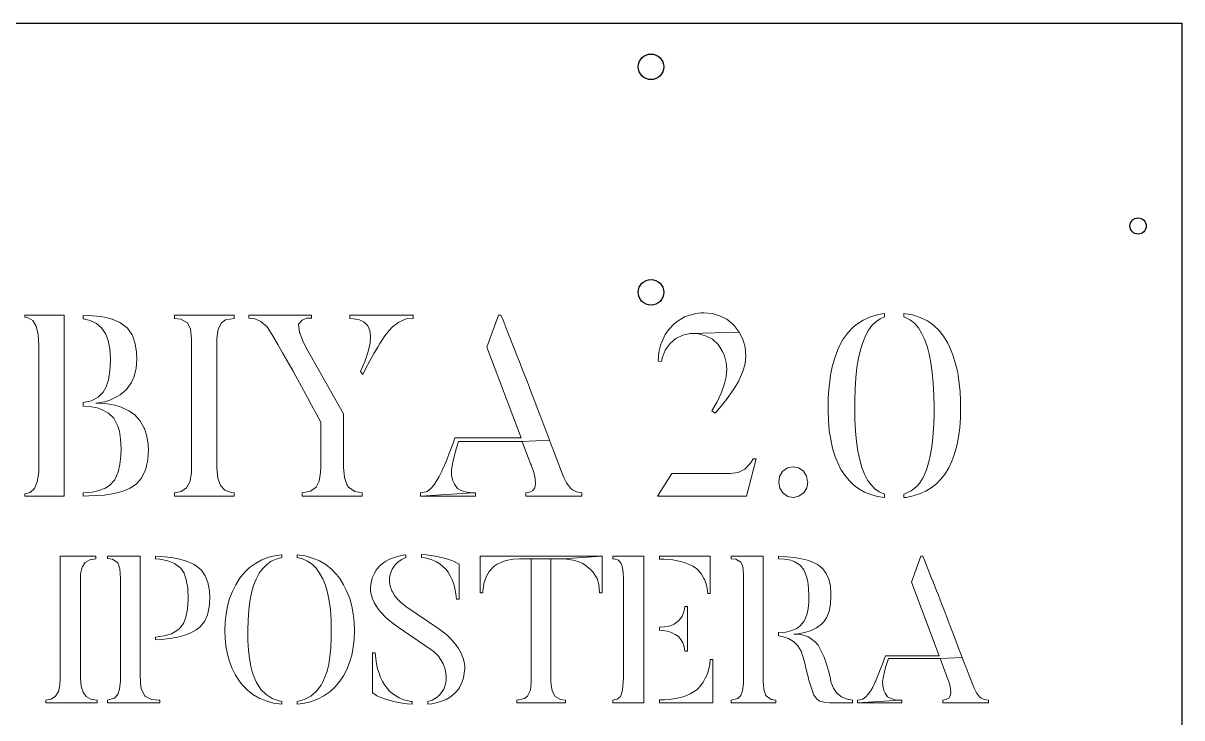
# Model space of a CAD drawing. Header units: millimetres. Extents: x 3735 to 5333, y 3252 to 4770.
# Drawn here: x 4113.5 to 4484.6, y 4029.7 to 4252.3 of the extents above; entities that cross this region are included whole.
import ezdxf

# ---------------------------------------------------------------- set-up
doc = ezdxf.new("R2010")
doc.units = ezdxf.units.MM
doc.layers.get('0').update_dxf_attribs({"color": 18, "true_color": 0x000000})
doc.layers.add('ext', color=18, linetype='Continuous', true_color=0x000000)
doc.layers.add('MASHARAB', color=6, linetype='Continuous', true_color=0xff00ff)

msp = doc.modelspace()

# ---------------------------------------------------------------- linework, layer by layer
at = {"color": 6, "lineweight": 0, "true_color": 0xff00ff}
for points in [[(4126.64, 4158.72), (4114.05, 4158.72), (4114.05, 4158.05), (4115.11, 4157.9), (4116.64, 4156.99), (4117.73, 4155.16), (4118.4, 4152.52), (4118.61, 4148.99), (4118.61, 4110.6), (4118.52, 4108.36), (4118.05, 4105.33), (4117.14, 4103.19), (4115.81, 4101.89), (4114.05, 4101.45), (4114.05, 4100.72), (4126.64, 4100.72)], [(4132.79, 4158.64), (4132.79, 4157.49), (4135.02, 4156.99), (4137.02, 4156.08), (4138.64, 4154.69), (4139.91, 4152.87), (4140.79, 4150.58), (4141.35, 4147.87), (4141.52, 4144.69), (4141.52, 4144.22), (4141.35, 4140.84), (4140.88, 4137.99), (4140.17, 4135.72), (4139.17, 4133.98), (4137.61, 4132.46), (4135.41, 4131.25), (4132.79, 4130.69), (4132.79, 4129.54), (4134.76, 4129.43), (4137.2, 4129.04), (4138.44, 4128.6), (4140.88, 4127.34), (4142.58, 4125.66), (4143.88, 4123.13), (4144.35, 4121.57), (4144.76, 4118.92), (4144.91, 4115.86), (4144.85, 4113.57), (4144.55, 4110.8), (4144.02, 4108.45), (4142.94, 4105.98), (4141.29, 4104.19), (4139.88, 4103.27), (4137.49, 4102.36), (4135.61, 4102.01), (4132.79, 4101.77), (4132.79, 4100.72), (4134.58, 4100.77), (4137.32, 4100.89), (4139.64, 4101.04), (4140.11, 4101.1), (4142.67, 4101.51), (4145.29, 4102.19), (4147.82, 4103.24), (4149.88, 4104.66), (4151.29, 4106.33), (4152.61, 4108.86), (4152.97, 4109.89), (4153.47, 4112.48), (4153.64, 4115.45), (4153.58, 4117.22), (4153.17, 4119.95), (4152.38, 4122.39), (4152.35, 4122.48), (4150.91, 4124.98), (4149.23, 4126.84), (4147.41, 4128.07), (4144.91, 4129.22), (4142.94, 4129.81), (4140.58, 4130.28), (4139.46, 4130.37), (4136.79, 4130.45), (4136.99, 4130.45), (4139.64, 4130.95), (4141.26, 4131.51), (4143.88, 4132.75), (4144.61, 4133.16), (4146.52, 4134.81), (4148.2, 4137.13), (4149.08, 4139.1), (4149.73, 4141.69), (4149.94, 4144.63), (4149.85, 4146.81), (4149.44, 4149.55), (4148.67, 4151.87), (4148.44, 4152.43), (4146.91, 4154.58), (4144.82, 4156.16), (4144.49, 4156.31), (4142.05, 4157.4), (4139.55, 4158.05), (4138.29, 4158.25), (4135.73, 4158.49)], [(4181.12, 4158.72), (4162, 4158.72), (4162, 4157.64), (4164.09, 4157.4), (4166.17, 4156.25), (4166.17, 4156.22), (4167.17, 4154.22), (4167.5, 4151.13), (4167.5, 4109.54), (4167.44, 4108.1), (4166.94, 4105.33), (4165.85, 4103.36), (4164.2, 4102.19), (4162, 4101.77), (4162, 4100.72), (4181.12, 4100.72), (4181.12, 4101.77), (4180.12, 4101.86), (4178.15, 4102.6), (4176.73, 4104.13), (4175.88, 4106.42), (4175.62, 4109.54), (4175.62, 4151.22), (4175.97, 4154.25), (4177.03, 4156.25), (4178.38, 4157.16), (4181.12, 4157.64)], [(4205.92, 4158.72), (4185.77, 4158.72), (4185.77, 4157.72), (4187.74, 4157.55), (4189.47, 4156.81), (4189.65, 4156.72), (4191.68, 4154.93), (4192.44, 4153.78), (4193.94, 4151.31), (4195.06, 4149.31), (4195.53, 4148.52), (4196.65, 4146.66), (4198.12, 4144.07), (4200.03, 4140.75), (4200.89, 4139.16), (4202.06, 4137.01), (4203.3, 4134.72), (4204.59, 4132.34), (4205.94, 4129.84), (4207.36, 4127.19), (4208.83, 4124.45), (4208.83, 4109.95), (4208.77, 4108.3), (4208.3, 4105.48), (4207.33, 4103.6), (4205.56, 4102.27), (4202.94, 4101.77), (4202.94, 4100.72), (4222.15, 4100.72), (4222.15, 4101.77), (4219.74, 4102.19), (4217.74, 4103.6), (4217.18, 4104.39), (4216.42, 4106.69), (4216.15, 4109.95), (4216.15, 4127.07), (4204.12, 4148.4), (4202.97, 4150.72), (4202.15, 4153.02), (4202.09, 4153.19), (4201.74, 4155.84), (4202.86, 4157.14), (4204.36, 4157.72), (4205.92, 4157.72)], [(4238.45, 4158.72), (4218.12, 4158.72), (4218.12, 4157.64), (4219.3, 4157.58), (4221.24, 4157.22), (4222.77, 4156.46), (4223.89, 4155.31), (4224.57, 4153.81), (4224.83, 4151.93), (4224.65, 4149.69), (4224.07, 4147.05), (4223.04, 4144.05), (4221.59, 4140.66), (4222.3, 4139.69), (4223.21, 4141.54), (4224.54, 4144.1), (4225.83, 4146.4), (4227.1, 4148.49), (4227.8, 4149.63), (4229.42, 4152.08), (4230.8, 4153.84), (4231.8, 4154.93), (4233.86, 4156.49), (4236.24, 4157.55), (4238.45, 4157.64)], [(4266.54, 4158.72), (4265.75, 4158.72), (4262.07, 4148.4), (4273.01, 4119.34), (4251.83, 4119.34), (4251.33, 4118.04), (4250.57, 4116.01), (4249.86, 4114.13), (4249.19, 4112.39), (4248.54, 4110.83), (4247.98, 4109.45), (4247.75, 4108.95), (4246.77, 4106.95), (4245.86, 4105.36), (4245.07, 4104.19), (4244.13, 4103.13), (4242.92, 4102.19), (4242.63, 4102.07), (4240.8, 4101.77), (4240.8, 4100.72), (4257.48, 4101.77), (4255.6, 4101.95), (4254.04, 4102.36), (4252.69, 4103.13), (4251.66, 4104.51), (4251.19, 4105.63), (4250.72, 4107.39), (4250.69, 4109.01), (4251.04, 4111.1), (4251.48, 4113.01), (4251.89, 4114.63), (4252.33, 4116.19), (4253.01, 4118.25), (4273.4, 4118.25), (4282.13, 4118.6), (4281.54, 4120.13), (4280.96, 4121.72), (4280.31, 4123.42), (4279.63, 4125.19), (4278.93, 4127.07), (4278.19, 4129.01), (4277.43, 4131.04), (4276.6, 4133.19), (4275.75, 4135.4), (4275.57, 4135.84), (4274.84, 4137.72), (4274.13, 4139.57), (4273.4, 4141.43), (4272.69, 4143.25), (4271.98, 4145.05), (4270.57, 4148.58), (4269.22, 4152.05), (4268.54, 4153.72), (4267.87, 4155.4), (4267.22, 4157.08)], [(4331.49, 4159.46), (4330.73, 4159.46), (4328.76, 4159.19), (4328.55, 4159.16), (4325.99, 4158.37), (4325.32, 4158.14), (4322.99, 4156.72), (4322.02, 4155.96), (4320.17, 4154.02), (4319.11, 4152.46), (4317.96, 4149.81), (4317.81, 4149.37), (4317.17, 4146.81), (4316.87, 4143.96), (4317.96, 4143.81), (4318.23, 4144.93), (4319.2, 4147.46), (4320.73, 4149.58), (4322.55, 4151.19), (4324.76, 4152.31), (4327.17, 4152.81), (4342.85, 4153.28), (4341.2, 4155.43), (4340.88, 4155.72), (4338.88, 4157.37), (4336.64, 4158.52), (4334.2, 4159.22)], [(4389.44, 4159.28), (4387.47, 4158.96), (4384.91, 4158.19), (4382.59, 4157.14), (4380.47, 4155.75), (4379.5, 4154.93), (4377.62, 4153.05), (4376.06, 4150.9), (4374.82, 4148.49), (4374.32, 4147.34), (4373.41, 4144.72), (4372.68, 4142.1), (4372.15, 4139.43), (4371.85, 4137.57), (4371.56, 4134.93), (4371.41, 4132.13), (4371.35, 4129.22), (4371.35, 4128.28), (4371.47, 4124.92), (4371.73, 4121.78), (4372.18, 4118.86), (4372.76, 4116.13), (4373.5, 4113.63), (4374.41, 4111.33), (4375.44, 4109.25), (4376.65, 4107.39), (4378.03, 4105.72), (4379.53, 4104.27), (4381.21, 4103.04), (4383.03, 4102.01), (4385.03, 4101.22), (4387.15, 4100.6), (4389.44, 4100.22), (4389.44, 4101.36), (4389.21, 4101.45), (4387.71, 4102.1), (4386.35, 4103.04), (4385.12, 4104.3), (4384, 4105.86), (4383.03, 4107.72), (4382.18, 4109.86), (4381.47, 4112.33), (4380.88, 4115.1), (4380.44, 4118.19), (4380.12, 4121.54), (4379.91, 4125.25), (4379.85, 4129.22), (4379.85, 4131.22), (4379.97, 4135.07), (4380.24, 4138.66), (4380.59, 4141.93), (4381.09, 4144.9), (4381.71, 4147.6), (4382.44, 4149.99), (4383.29, 4152.08), (4384.29, 4153.87), (4385.38, 4155.37), (4386.62, 4156.61), (4387.97, 4157.52), (4389.44, 4158.14)], [(4395.59, 4159.28), (4395.59, 4158.14), (4396.33, 4157.87), (4397.74, 4157.08), (4399.06, 4155.99), (4400.24, 4154.61), (4401.3, 4152.93), (4402.24, 4150.99), (4403.03, 4148.75), (4403.71, 4146.22), (4404.27, 4143.4), (4404.71, 4140.28), (4405.03, 4136.9), (4405.21, 4133.19), (4405.27, 4129.22), (4405.27, 4127.01), (4405.18, 4123.92), (4405, 4121.04), (4404.74, 4118.36), (4404.42, 4115.89), (4404.03, 4113.66), (4403.68, 4112.1), (4402.83, 4109.13), (4401.83, 4106.72), (4400.71, 4104.92), (4399.97, 4104.04), (4397.97, 4102.39), (4395.59, 4101.36), (4395.59, 4100.22), (4396.3, 4100.3), (4398.53, 4100.77), (4400.65, 4101.42), (4402.59, 4102.3), (4404.39, 4103.36), (4406, 4104.66), (4407.47, 4106.16), (4408.8, 4107.89), (4409.97, 4109.8), (4410.97, 4111.95), (4411.83, 4114.31), (4412.53, 4116.86), (4413.09, 4119.63), (4413.48, 4122.63), (4413.71, 4125.81), (4413.77, 4129.22), (4413.74, 4131.34), (4413.62, 4134.16), (4413.36, 4136.84), (4413, 4139.43), (4412.74, 4140.75), (4412.06, 4143.4), (4411.24, 4146.02), (4410.24, 4148.58), (4409.71, 4149.69), (4408.33, 4151.99), (4406.65, 4154.02), (4404.65, 4155.84), (4403.12, 4156.84), (4400.83, 4157.96), (4398.33, 4158.78)], [(4342.85, 4153.28), (4327.17, 4152.81), (4329.85, 4152.69), (4332.08, 4152.13), (4334.32, 4150.99), (4336.14, 4149.31), (4337.55, 4147.1), (4338.17, 4145.66), (4338.7, 4143.52), (4338.88, 4141.28), (4338.64, 4138.9), (4338.08, 4136.4), (4337.11, 4133.75), (4335.79, 4130.95), (4334.11, 4128.07), (4335.14, 4127.25), (4336.55, 4128.93), (4338.43, 4131.28), (4340.08, 4133.48), (4341.46, 4135.54), (4342.61, 4137.46), (4342.88, 4137.96), (4344.02, 4140.6), (4344.73, 4143.19), (4344.97, 4145.69), (4344.73, 4148.43), (4344.02, 4150.96)], [(4282.13, 4118.6), (4273.4, 4118.25), (4276.07, 4111.1), (4276.22, 4110.72), (4277.04, 4108.33), (4277.51, 4106.33), (4277.63, 4104.69), (4277.4, 4103.42), (4276.78, 4102.51), (4275.81, 4101.98), (4274.51, 4101.77), (4274.51, 4100.72), (4292.46, 4100.72), (4292.46, 4101.77), (4290.81, 4102.04), (4289.46, 4102.69), (4288.9, 4103.13), (4287.72, 4104.66), (4287.57, 4104.95), (4286.81, 4106.51), (4285.99, 4108.45), (4283.25, 4115.63), (4283.16, 4115.84), (4282.66, 4117.16)], [(4348.29, 4112.66), (4347.32, 4112.66), (4346.44, 4111.22), (4344.67, 4109.39), (4342.52, 4108.33), (4339.99, 4107.95), (4321.34, 4107.95), (4316.7, 4100.72), (4345.2, 4100.72)], [(4360.17, 4100.3), (4358.41, 4100.63), (4356.94, 4101.63), (4356.85, 4101.72), (4355.88, 4103.22), (4355.53, 4105.04), (4355.53, 4105.16), (4355.82, 4106.98), (4356.73, 4108.57), (4356.85, 4108.72), (4358.29, 4109.75), (4360.03, 4110.1), (4360.17, 4110.1), (4361.88, 4109.78), (4363.38, 4108.78), (4363.47, 4108.72), (4364.44, 4107.16), (4364.79, 4105.36), (4364.82, 4105.16), (4364.5, 4103.33), (4363.56, 4101.8), (4363.47, 4101.72), (4361.97, 4100.69), (4360.26, 4100.3)], [(4258.36, 4101.77), (4257.48, 4101.77), (4240.8, 4100.72), (4258.36, 4100.72)], [(4196.36, 4081.95), (4194.62, 4081.71), (4192.21, 4081.12), (4189.97, 4080.27), (4187.91, 4079.15), (4186.03, 4077.8), (4184.35, 4076.15), (4182.85, 4074.27), (4181.62, 4072.27), (4180.56, 4070.12), (4179.68, 4067.89), (4179, 4065.5), (4178.53, 4063), (4178.23, 4060.39), (4178.15, 4057.65), (4178.21, 4055.27), (4178.47, 4052.62), (4178.94, 4050.09), (4179.62, 4047.74), (4180.47, 4045.47), (4181.53, 4043.38), (4182.79, 4041.41), (4183.71, 4040.24), (4185.35, 4038.56), (4187.15, 4037.12), (4189.18, 4035.97), (4191.35, 4035.06), (4193.77, 4034.41), (4196.36, 4034), (4196.36, 4034.94), (4195.53, 4035.09), (4193.33, 4035.85), (4191.41, 4037.09), (4189.71, 4038.79), (4188.3, 4040.94), (4187.71, 4042.18), (4187.03, 4044.06), (4186.47, 4046.21), (4186.03, 4048.65), (4185.74, 4051.36), (4185.53, 4054.36), (4185.47, 4057.65), (4185.56, 4060.94), (4185.77, 4064.12), (4186.15, 4067.03), (4186.68, 4069.68), (4187.35, 4072.06), (4188.18, 4074.15), (4189.15, 4075.98), (4190.3, 4077.54), (4191.56, 4078.8), (4193, 4079.83), (4194.59, 4080.54), (4196.36, 4081.01)], [(4201.33, 4081.95), (4201.33, 4081.01), (4203.03, 4080.57), (4204.62, 4079.83), (4206.06, 4078.86), (4207.36, 4077.59), (4208.5, 4076.04), (4209.5, 4074.24), (4210.36, 4072.15), (4211.03, 4069.8), (4211.56, 4067.15), (4211.95, 4064.27), (4212.18, 4061.09), (4212.24, 4057.65), (4212.21, 4055.18), (4212.06, 4052.12), (4211.77, 4049.33), (4211.39, 4046.82), (4210.86, 4044.59), (4210.21, 4042.65), (4209.45, 4040.94), (4208.95, 4040.15), (4207.42, 4038.15), (4205.65, 4036.62), (4203.59, 4035.56), (4201.33, 4034.94), (4201.33, 4034), (4203.09, 4034.23), (4205.53, 4034.79), (4207.8, 4035.62), (4209.89, 4036.68), (4211.77, 4038), (4213.48, 4039.59), (4215.01, 4041.41), (4216.09, 4043.09), (4217.18, 4045.15), (4218.06, 4047.38), (4218.77, 4049.74), (4219.27, 4052.24), (4219.56, 4054.86), (4219.65, 4057.65), (4219.56, 4060.39), (4219.27, 4063), (4218.8, 4065.5), (4218.12, 4067.89), (4217.24, 4070.12), (4216.18, 4072.27), (4214.92, 4074.27), (4213.89, 4075.62), (4212.27, 4077.33), (4210.45, 4078.77), (4208.45, 4079.95), (4206.24, 4080.86), (4203.89, 4081.54)], [(4236.13, 4081.95), (4235.27, 4081.8), (4233.8, 4081.51), (4232.45, 4081.07), (4230.92, 4080.48), (4229.74, 4079.89), (4229.04, 4079.39), (4227.89, 4078.48), (4226.89, 4077.42), (4226.57, 4076.95), (4225.95, 4075.86), (4225.45, 4074.71), (4225.07, 4073.53), (4224.86, 4072.39), (4224.77, 4071.24), (4224.83, 4070.09), (4225.07, 4068.95), (4225.42, 4067.8), (4225.92, 4066.65), (4226.59, 4065.53), (4227.39, 4064.39), (4228.33, 4063.27), (4229.42, 4062.15), (4230.65, 4061), (4232.07, 4059.89), (4233.6, 4058.77), (4244.13, 4051.56), (4244.27, 4051.47), (4245.45, 4050.47), (4246.51, 4049.38), (4247.36, 4048.21), (4248.07, 4046.94), (4248.6, 4045.56), (4248.83, 4044.62), (4249.04, 4043.09), (4249.01, 4041.62), (4248.75, 4040.18), (4248.22, 4038.82), (4247.77, 4038.06), (4246.92, 4036.97), (4245.83, 4036.06), (4244.57, 4035.35), (4243.1, 4034.88), (4243.1, 4034), (4244.39, 4034.18), (4245.83, 4034.47), (4247.19, 4034.88), (4247.48, 4035), (4248.98, 4035.59), (4250.13, 4036.21), (4250.86, 4036.74), (4251.98, 4037.76), (4252.01, 4037.76), (4253.01, 4038.88), (4253.25, 4039.35), (4253.39, 4039.62), (4254.04, 4041.03), (4254.54, 4042.47), (4254.83, 4043.94), (4254.98, 4045.44), (4254.98, 4046.18), (4254.78, 4047.56), (4254.36, 4048.97), (4253.78, 4050.41), (4252.95, 4051.91), (4252.19, 4053), (4251.28, 4054.09), (4250.27, 4055.18), (4249.19, 4056.21), (4247.95, 4057.21), (4246.63, 4058.18), (4236.07, 4065.39), (4235.74, 4065.62), (4234.45, 4066.65), (4233.39, 4067.71), (4232.51, 4068.83), (4231.8, 4070), (4231.63, 4070.39), (4231.07, 4071.89), (4230.83, 4073.36), (4230.89, 4074.74), (4231.18, 4075.95), (4231.77, 4077.33), (4232.63, 4078.59), (4233.6, 4079.62), (4234.77, 4080.45), (4236.13, 4081.07)], [(4241.13, 4082.01), (4241.13, 4081.07), (4242.16, 4080.92), (4243.51, 4080.62), (4244.77, 4080.18), (4245.95, 4079.65), (4247.01, 4078.98), (4247.98, 4078.21), (4248.86, 4077.3), (4249.66, 4076.3), (4250.33, 4075.15), (4250.92, 4073.92), (4251.42, 4072.53), (4251.83, 4071.06), (4252.16, 4069.45), (4252.36, 4067.74), (4253.19, 4067.74), (4253.19, 4078.95), (4251.92, 4079.59), (4251.89, 4079.62), (4250.83, 4080.04), (4249.42, 4080.51), (4247.63, 4081.01), (4246.98, 4081.15), (4245.6, 4081.45), (4244.13, 4081.68), (4242.66, 4081.86)], [(4136.82, 4081.48), (4125.43, 4081.48), (4125.43, 4042.29), (4125.32, 4040.27), (4124.82, 4038.12), (4123.87, 4036.59), (4122.55, 4035.65), (4120.84, 4035.35), (4120.84, 4034.47), (4137.2, 4034.47), (4137.2, 4035.35), (4137.11, 4035.35), (4135.23, 4035.65), (4133.76, 4036.5), (4132.73, 4037.88), (4132.08, 4039.82), (4131.88, 4042.29), (4131.88, 4074.74), (4131.93, 4075.86), (4132.4, 4077.95), (4133.38, 4079.42), (4134.85, 4080.3), (4136.82, 4080.62)], [(4151, 4081.48), (4140.58, 4081.48), (4140.58, 4080.68), (4142.14, 4080.51), (4143.91, 4079.33), (4144.52, 4077.42), (4144.73, 4074.39), (4144.73, 4043.5), (4144.67, 4041.56), (4144.41, 4038.88), (4143.82, 4037.09), (4142.85, 4035.97), (4140.52, 4035.35), (4140.52, 4034.47), (4157.32, 4034.47), (4157.32, 4035.35), (4157, 4035.35), (4154.61, 4035.56), (4152.7, 4036.47), (4152.47, 4036.71), (4151.38, 4038.94), (4151.11, 4040.79), (4151, 4043.62)], [(4155.97, 4081.42), (4155.97, 4080.62), (4157.35, 4080.51), (4159.88, 4080.01), (4162.03, 4079.12), (4163.76, 4077.86), (4164.03, 4077.59), (4165.06, 4075.98), (4165.79, 4073.86), (4166.23, 4071.18), (4166.38, 4068), (4166.38, 4067.59), (4166.17, 4064.45), (4165.67, 4061.89), (4164.88, 4059.86), (4163.76, 4058.39), (4162.97, 4057.71), (4161.06, 4056.62), (4158.7, 4055.91), (4155.97, 4055.56), (4155.97, 4054.71), (4157.73, 4054.8), (4160.53, 4055.06), (4163.09, 4055.5), (4165.32, 4056.12), (4167.29, 4056.91), (4169, 4057.86), (4170.26, 4058.83), (4171.62, 4060.53), (4172.59, 4062.62), (4173.15, 4065.09), (4173.35, 4068), (4173.23, 4070.39), (4172.73, 4072.98), (4171.85, 4075.15), (4170.62, 4076.95), (4169, 4078.33), (4168.06, 4078.89), (4166.2, 4079.71), (4164.06, 4080.39), (4161.64, 4080.89), (4158.94, 4081.24)], [(4298.99, 4081.48), (4259.89, 4081.48), (4259.89, 4069.74), (4260.75, 4069.74), (4260.75, 4070.15), (4261.1, 4072.74), (4261.95, 4075.01), (4262.84, 4076.56), (4264.37, 4078.27), (4265.31, 4078.89), (4267.63, 4079.89), (4268.25, 4080.07), (4270.51, 4080.54), (4272.48, 4080.62), (4286.34, 4080.62)], [(4282.57, 4080.62), (4276.25, 4080.62), (4276.25, 4040.94), (4276.01, 4038.5), (4275.1, 4036.62), (4274.1, 4035.85), (4271.66, 4035.35), (4271.66, 4034.47), (4287.25, 4034.47), (4287.25, 4035.35), (4285.66, 4035.56), (4283.96, 4036.53), (4282.93, 4038.32), (4282.57, 4040.94)], [(4298.99, 4081.48), (4286.34, 4080.62), (4287.57, 4080.54), (4289.72, 4080.21), (4290.25, 4080.09), (4292.55, 4079.21), (4293.13, 4078.86), (4295.16, 4077.33), (4296.02, 4076.48), (4297.34, 4074.27), (4297.9, 4072.36), (4298.16, 4069.74), (4298.99, 4069.74)], [(4312.34, 4081.48), (4302.37, 4081.48), (4302.37, 4080.62), (4302.87, 4080.59), (4304.19, 4080.15), (4305.08, 4079.15), (4305.17, 4078.95), (4305.49, 4077.77), (4305.69, 4076.24), (4305.78, 4074.33), (4305.78, 4042.29), (4305.75, 4041.32), (4305.64, 4039.56), (4305.4, 4038.12), (4305.08, 4037.03), (4304.81, 4036.53), (4303.81, 4035.65), (4302.37, 4035.35), (4302.37, 4034.47), (4312.34, 4034.47)], [(4333.61, 4081.48), (4317.34, 4081.48), (4317.34, 4080.54), (4318.78, 4080.48), (4320.26, 4080.39), (4321.61, 4080.27), (4322.61, 4080.09), (4324.05, 4079.77), (4325.58, 4079.33), (4326.67, 4078.92), (4327.99, 4078.24), (4329.14, 4077.48), (4329.82, 4076.86), (4330.76, 4075.71), (4331.58, 4074.33), (4331.76, 4073.95), (4332.26, 4072.59), (4332.61, 4071.09), (4332.79, 4069.48), (4333.61, 4069.48)], [(4350.5, 4081.48), (4340.32, 4081.48), (4340.32, 4080.62), (4341.76, 4080.48), (4343.41, 4079.59), (4344.05, 4078.12), (4344.29, 4075.54), (4344.29, 4042.29), (4344.26, 4040.68), (4343.97, 4038.32), (4343.41, 4036.82), (4342.44, 4035.85), (4340.32, 4035.35), (4340.32, 4034.47), (4354.64, 4034.47), (4354.64, 4035.35), (4353.08, 4035.59), (4351.5, 4036.76), (4351.32, 4037.03), (4350.7, 4038.82), (4350.5, 4041.41)], [(4355.47, 4081.42), (4355.47, 4080.62), (4357.47, 4080.48), (4359.38, 4080.15), (4360.5, 4079.71), (4362.38, 4078.54), (4363.56, 4077.09), (4364.47, 4074.95), (4364.82, 4073.39), (4365.09, 4071.21), (4365.17, 4068.74), (4365.14, 4066.83), (4364.91, 4064.56), (4364.53, 4062.65), (4363.7, 4060.65), (4362.44, 4059.12), (4361.32, 4058.33), (4359.44, 4057.5), (4357.79, 4057.15), (4355.47, 4056.97), (4355.47, 4055.91), (4356.58, 4055.74), (4358.61, 4055.09), (4360.29, 4054.09), (4361.67, 4052.77), (4362.7, 4051.06), (4363.38, 4049.03), (4363.85, 4047.15), (4364.47, 4044.71), (4364.85, 4043.18), (4365.32, 4041.35), (4365.38, 4041.06), (4366.09, 4038.88), (4366.76, 4036.94), (4367.62, 4035.82), (4368.62, 4035.03), (4370.03, 4034.73), (4371.88, 4034.47), (4379.18, 4034.47), (4379.18, 4035.35), (4377.47, 4035.65), (4375.62, 4036.38), (4374.12, 4037.56), (4373.03, 4039.18), (4372.26, 4041.24), (4372.09, 4042.12), (4371.56, 4044.44), (4370.94, 4046.53), (4370.29, 4048.44), (4370.03, 4049.06), (4369.06, 4051.27), (4368.12, 4052.91), (4367.17, 4054), (4365.5, 4055.3), (4364.91, 4055.62), (4363, 4056.3), (4362.61, 4056.36), (4360.38, 4056.5), (4361.61, 4056.62), (4363.88, 4057.03), (4365.91, 4057.68), (4367.67, 4058.53), (4369.2, 4059.65), (4369.94, 4060.39), (4370.97, 4061.97), (4371.68, 4063.89), (4372.12, 4066.12), (4372.26, 4068.74), (4372.26, 4069.36), (4372.06, 4071.86), (4371.53, 4074.06), (4370.73, 4075.89), (4369.65, 4077.42), (4368.23, 4078.59), (4367.94, 4078.8), (4366.47, 4079.54), (4364.76, 4080.15), (4362.79, 4080.65), (4360.61, 4081.04), (4358.14, 4081.27)], [(4401.65, 4081.48), (4401, 4081.48), (4398, 4073.12), (4406.89, 4049.56), (4389.71, 4049.56), (4389.32, 4048.5), (4388.71, 4046.85), (4388.12, 4045.35), (4387.56, 4043.94), (4387.06, 4042.71), (4386.59, 4041.56), (4386.41, 4041.18), (4385.62, 4039.53), (4384.88, 4038.24), (4384.21, 4037.29), (4383.47, 4036.44), (4382.5, 4035.68), (4382.26, 4035.59), (4380.76, 4035.35), (4380.76, 4034.47), (4394.3, 4035.35), (4392.77, 4035.47), (4391.5, 4035.82), (4390.41, 4036.44), (4389.59, 4037.56), (4389.21, 4038.44), (4388.82, 4039.88), (4388.8, 4041.18), (4389.06, 4042.88), (4389.41, 4044.44), (4389.77, 4045.77), (4390.12, 4047.03), (4390.68, 4048.71), (4407.21, 4048.71), (4414.3, 4048.97), (4413.83, 4050.21), (4413.33, 4051.5), (4412.83, 4052.88), (4412.27, 4054.33), (4411.71, 4055.83), (4411.09, 4057.41), (4410.47, 4059.06), (4409.83, 4060.8), (4409.12, 4062.59), (4408.97, 4062.94), (4408.39, 4064.47), (4407.8, 4065.97), (4407.21, 4067.48), (4406.65, 4068.95), (4406.06, 4070.39), (4404.94, 4073.27), (4404.39, 4074.68), (4403.27, 4077.45), (4402.74, 4078.8), (4402.18, 4080.15)], [(4326.29, 4065.39), (4325.43, 4065.39), (4325.43, 4065.18), (4325.14, 4063.59), (4324.61, 4062.24), (4323.79, 4061.12), (4323.29, 4060.59), (4322.05, 4059.68), (4320.84, 4059.18), (4320.34, 4059.06), (4318.93, 4058.83), (4317.34, 4058.71), (4317.34, 4057.71), (4318.23, 4057.65), (4319.81, 4057.41), (4321.2, 4057), (4322.4, 4056.41), (4323.4, 4055.68), (4324.2, 4054.77), (4324.82, 4053.68), (4325.23, 4052.44), (4325.43, 4051.03), (4326.29, 4051.03)], [(4226.24, 4050.5), (4225.42, 4050.5), (4225.42, 4037.68), (4226.62, 4036.88), (4226.8, 4036.76), (4227.86, 4036.26), (4229.3, 4035.74), (4231.1, 4035.21), (4232.21, 4034.91), (4233.6, 4034.59), (4235.07, 4034.35), (4236.57, 4034.15), (4238.13, 4034), (4238.13, 4034.88), (4237.68, 4034.94), (4236.36, 4035.21), (4235.1, 4035.59), (4233.95, 4036.09), (4232.86, 4036.71), (4231.86, 4037.41), (4230.92, 4038.21), (4230.1, 4039.15), (4229.33, 4040.18), (4228.62, 4041.32), (4228.04, 4042.59), (4227.51, 4043.94), (4227.07, 4045.41), (4226.71, 4047), (4226.45, 4048.71)], [(4414.3, 4048.97), (4407.21, 4048.71), (4409.39, 4042.88), (4409.5, 4042.59), (4410.18, 4040.65), (4410.56, 4039.03), (4410.65, 4037.71), (4410.45, 4036.68), (4409.95, 4035.94), (4409.18, 4035.5), (4408.12, 4035.35), (4408.12, 4034.47), (4422.68, 4034.47), (4422.68, 4035.35), (4421.33, 4035.56), (4420.24, 4036.09), (4419.8, 4036.44), (4418.83, 4037.68), (4418.71, 4037.91), (4418.09, 4039.18), (4417.45, 4040.77), (4415.21, 4046.56), (4415.12, 4046.74), (4414.74, 4047.83)], [(4334.46, 4048.35), (4333.61, 4048.35), (4333.43, 4046.88), (4333.11, 4045.35), (4332.7, 4043.91), (4332.14, 4042.62), (4332.11, 4042.56), (4331.32, 4041.12), (4330.46, 4039.88), (4329.52, 4038.88), (4328.49, 4038.09), (4327.2, 4037.35), (4325.76, 4036.76), (4324.46, 4036.32), (4323.02, 4035.97), (4321.67, 4035.74), (4320.4, 4035.59), (4318.96, 4035.47), (4317.34, 4035.41), (4317.34, 4034.47), (4334.46, 4034.47)], [(4395, 4035.35), (4394.3, 4035.35), (4380.76, 4034.47), (4395, 4034.47)]]:
    msp.add_lwpolyline(points, close=True, dxfattribs=at)
at = {"layer": 'ext'}
msp.add_lwpolyline([(3734.62, 4252.28), (4484.62, 4252.28), (4484.62, 3818.28), (3734.62, 3818.28)], close=True, dxfattribs=at)
at = {"layer": 'MASHARAB'}
for centre, radius in [((4314.62, 4238.28), 4.1), ((4470.62, 4187.28), 2.6), ((4314.62, 4166.03), 4.1)]:
    msp.add_circle(centre, radius, dxfattribs=at)

doc.saveas('drawing.dxf')
